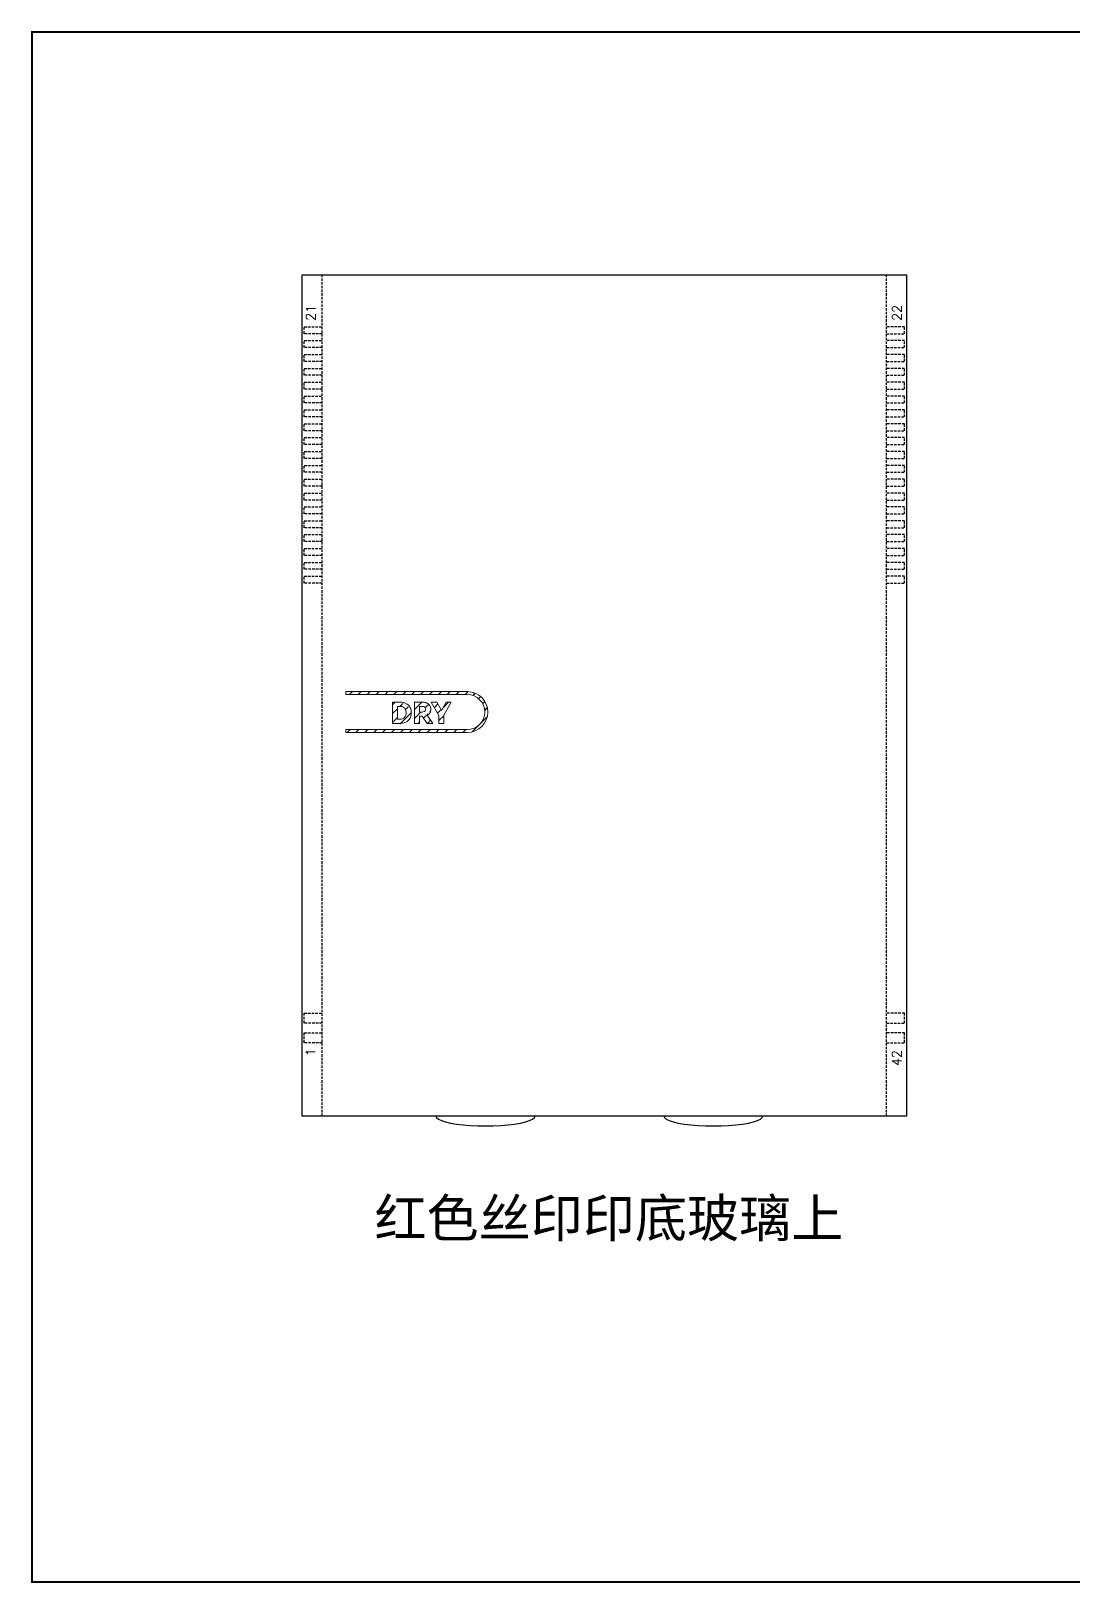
# Model space of a CAD drawing. Header units: millimetres. Extents: x 426 to 1899, y -1707 to -647.
# Drawn here: x 1189.1 to 1294.3, y -924.1 to -767.3 of the extents above; entities that cross this region are included whole.
import ezdxf
from ezdxf.enums import TextEntityAlignment as Align

# ---------------------------------------------------------------- set-up
doc = ezdxf.new("R2010")
doc.units = ezdxf.units.MM
doc.linetypes.add('HIDDEN', pattern=[0.375, 0.25, -0.125])
doc.layers.add('SPEC', color=2, linetype='Continuous')
doc.layers.add('SY', color=5, linetype='Continuous')
doc.styles.add('4534', font='simhei_0.ttf')
doc.styles.add('ROMANS', font='ROMANS.shx', dxfattribs={"bigfont": 'AllInOneBig.shx'})

msp = doc.modelspace()

# ---------------------------------------------------------------- hatches: boundary and pattern name
at = {"layer": 'SY'}
h = msp.add_hatch(dxfattribs=at)
h.set_pattern_fill('ANSI31', color=1, scale=0.2, style=0)
h.paths.add_polyline_path([(1230.536, -835.951), (1230.984, -835.114), (1231.522, -835.114), (1230.773, -836.443), (1230.773, -837.257), (1230.272, -837.257), (1230.272, -836.446), (1229.491, -835.114), (1230.073, -835.114)], flags=17)
edge = h.paths.add_edge_path(flags=16)
edge.add_line((1228.308, -835.536), (1228.308, -836.112))
edge.add_line((1228.308, -836.112), (1228.528, -836.112))
edge.add_arc((1228.542, -835.523), 0.589, 268.56206, 297.33039)
edge.add_arc((1228.708, -835.853), 0.22, 298.39518, 350.97092)
edge.add_arc((1228.562, -835.823), 0.37, 349.90253, 7.96566)
edge.add_arc((1228.695, -835.799), 0.234, 6.64826, 62.41169)
edge.add_arc((1228.586, -836.02), 0.482, 63.09673, 86.97673)
edge.add_arc((1228.53, -836.491), 0.955, 85.1387, 90.15473)
edge.add_line((1228.528, -835.536), (1228.308, -835.536))
edge = h.paths.add_edge_path(flags=17)
edge.add_line((1229.66, -837.257), (1229.066, -837.254))
edge.add_line((1229.066, -837.254), (1228.592, -836.531))
edge.add_line((1228.592, -836.531), (1228.308, -836.531))
edge.add_line((1228.308, -836.531), (1228.308, -837.257))
edge.add_line((1228.308, -837.257), (1227.808, -837.257))
edge.add_line((1227.808, -837.257), (1227.808, -835.114))
edge.add_line((1227.808, -835.114), (1228.586, -835.114))
edge.add_arc((1228.601, -836.352), 1.238, 73.74206, 90.66573, ccw=False)
edge.add_arc((1228.68, -836.036), 0.913, 66.09144, 73.00056, ccw=False)
edge.add_arc((1228.785, -835.833), 0.684, 33.95787, 67.2249, ccw=False)
edge.add_arc((1228.798, -835.809), 0.66, 358.81502, 32.8594, ccw=False)
edge.add_arc((1228.797, -835.835), 0.662, 328.61824, 1.08201, ccw=False)
edge.add_arc((1228.8, -835.824), 0.665, 295.28865, 327.69768, ccw=False)
edge.add_line((1229.084, -836.426), (1229.66, -837.257))
edge = h.paths.add_edge_path(flags=16)
edge.add_arc((1226.314, -835.861), 0.974, 269.6835, 280.57922)
edge.add_arc((1226.402, -836.273), 0.553, 279.48396, 314.802)
edge.add_arc((1226.388, -836.284), 0.555, 316.56625, 346.49144)
edge.add_arc((1225.954, -836.182), 1.002, 346.65108, 10.33191)
edge.add_arc((1226.374, -836.098), 0.573, 9.59635, 43.44684)
edge.add_arc((1226.412, -836.084), 0.536, 45.13601, 76.10898)
edge.add_arc((1226.32, -836.424), 0.888, 75.59043, 90.71381)
edge.add_line((1226.309, -835.536), (1226.093, -835.536))
edge.add_line((1226.093, -835.536), (1226.093, -836.835))
edge.add_line((1226.093, -836.835), (1226.309, -836.835))
edge = h.paths.add_edge_path(flags=17)
edge.add_arc((1226.502, -836.259), 0.972, 296.35211, 328.98774, ccw=False)
edge.add_arc((1226.4, -836.058), 1.196, 274.76826, 296.46773, ccw=False)
edge.add_arc((1226.366, -835.786), 1.471, 269.93832, 275.21119, ccw=False)
edge.add_line((1226.365, -837.257), (1225.592, -837.257))
edge.add_line((1225.592, -837.257), (1225.592, -835.114))
edge.add_line((1225.592, -835.114), (1226.365, -835.114))
edge.add_arc((1226.382, -836.382), 1.268, 64.23158, 90.76394, ccw=False)
edge.add_arc((1226.513, -836.105), 0.961, 31.15514, 64.09233, ccw=False)
edge.add_arc((1226.459, -836.131), 1.02, 5.04829, 30.8462, ccw=False)
edge.add_arc((1226.061, -836.183), 1.422, 355.09167, 5.7251, ccw=False)
edge.add_arc((1226.434, -836.228), 1.046, 329.46382, 355.80516, ccw=False)
edge = h.paths.add_edge_path()
edge.add_line((1233.134, -838.177), (1220.867, -838.177))
edge.add_line((1220.867, -838.177), (1220.867, -837.877))
edge.add_line((1220.867, -837.877), (1233.134, -837.877))
edge.add_arc((1233.134, -836.112), 1.765, 269.99999, 89.99999)
edge.add_line((1233.134, -834.347), (1220.867, -834.347))
edge.add_line((1220.867, -834.347), (1220.867, -834.047))
edge.add_line((1220.867, -834.047), (1233.134, -834.047))
edge.add_arc((1233.134, -836.112), 2.065, 270.00001, 90.00001, ccw=False)

# ---------------------------------------------------------------- linework, layer by layer
msp.add_lwpolyline([(1277.474, -791.931), (1277.474, -876.931), (1216.474, -876.931), (1216.474, -791.931)], close=True)
at = {"linetype": 'HIDDEN'}
for points in [[(1218.474, -876.931), (1218.474, -791.931)], [(1275.474, -876.931), (1275.474, -791.931)], [(1218.474, -797.891), (1216.674, -797.891), (1216.674, -797.191), (1218.474, -797.191)], [(1275.474, -797.891), (1277.274, -797.891), (1277.274, -797.191), (1275.474, -797.191)], [(1218.474, -799.291), (1216.674, -799.291), (1216.674, -798.591), (1218.474, -798.591)], [(1275.474, -799.291), (1277.274, -799.291), (1277.274, -798.591), (1275.474, -798.591)], [(1218.474, -800.691), (1216.674, -800.691), (1216.674, -799.991), (1218.474, -799.991)], [(1275.474, -800.691), (1277.274, -800.691), (1277.274, -799.991), (1275.474, -799.991)], [(1218.474, -802.091), (1216.674, -802.091), (1216.674, -801.391), (1218.474, -801.391)], [(1275.474, -802.091), (1277.274, -802.091), (1277.274, -801.391), (1275.474, -801.391)], [(1218.474, -803.491), (1216.674, -803.491), (1216.674, -802.791), (1218.474, -802.791)], [(1218.474, -804.891), (1216.674, -804.891), (1216.674, -804.191), (1218.474, -804.191)], [(1275.474, -803.491), (1277.274, -803.491), (1277.274, -802.791), (1275.474, -802.791)], [(1275.474, -804.891), (1277.274, -804.891), (1277.274, -804.191), (1275.474, -804.191)], [(1218.474, -806.291), (1216.674, -806.291), (1216.674, -805.591), (1218.474, -805.591)], [(1275.474, -806.291), (1277.274, -806.291), (1277.274, -805.591), (1275.474, -805.591)], [(1218.474, -807.691), (1216.674, -807.691), (1216.674, -806.991), (1218.474, -806.991)], [(1275.474, -807.691), (1277.274, -807.691), (1277.274, -806.991), (1275.474, -806.991)], [(1218.474, -809.091), (1216.674, -809.091), (1216.674, -808.391), (1218.474, -808.391)], [(1275.474, -809.091), (1277.274, -809.091), (1277.274, -808.391), (1275.474, -808.391)], [(1218.474, -810.491), (1216.674, -810.491), (1216.674, -809.791), (1218.474, -809.791)], [(1275.474, -810.491), (1277.274, -810.491), (1277.274, -809.791), (1275.474, -809.791)], [(1218.474, -811.891), (1216.674, -811.891), (1216.674, -811.191), (1218.474, -811.191)], [(1275.474, -811.891), (1277.274, -811.891), (1277.274, -811.191), (1275.474, -811.191)], [(1218.474, -813.291), (1216.674, -813.291), (1216.674, -812.591), (1218.474, -812.591)], [(1275.474, -813.291), (1277.274, -813.291), (1277.274, -812.591), (1275.474, -812.591)], [(1218.474, -814.691), (1216.674, -814.691), (1216.674, -813.991), (1218.474, -813.991)], [(1275.474, -814.691), (1277.274, -814.691), (1277.274, -813.991), (1275.474, -813.991)], [(1218.474, -816.091), (1216.674, -816.091), (1216.674, -815.391), (1218.474, -815.391)], [(1218.474, -817.491), (1216.674, -817.491), (1216.674, -816.791), (1218.474, -816.791)], [(1275.474, -816.091), (1277.274, -816.091), (1277.274, -815.391), (1275.474, -815.391)], [(1275.474, -817.491), (1277.274, -817.491), (1277.274, -816.791), (1275.474, -816.791)], [(1218.474, -818.891), (1216.674, -818.891), (1216.674, -818.191), (1218.474, -818.191)], [(1275.474, -818.891), (1277.274, -818.891), (1277.274, -818.191), (1275.474, -818.191)], [(1218.474, -820.291), (1216.674, -820.291), (1216.674, -819.591), (1218.474, -819.591)], [(1275.474, -820.291), (1277.274, -820.291), (1277.274, -819.591), (1275.474, -819.591)], [(1218.474, -821.691), (1216.674, -821.691), (1216.674, -820.991), (1218.474, -820.991)], [(1275.474, -821.691), (1277.274, -821.691), (1277.274, -820.991), (1275.474, -820.991)], [(1218.474, -823.091), (1216.674, -823.091), (1216.674, -822.391), (1218.474, -822.391)], [(1275.474, -823.091), (1277.274, -823.091), (1277.274, -822.391), (1275.474, -822.391)], [(1218.474, -867.527), (1216.674, -867.527), (1216.674, -866.527), (1218.474, -866.527)], [(1275.474, -867.527), (1277.274, -867.527), (1277.274, -866.527), (1275.474, -866.527)], [(1218.474, -869.527), (1216.674, -869.527), (1216.674, -868.527), (1218.474, -868.527)], [(1275.474, -869.527), (1277.274, -869.527), (1277.274, -868.527), (1275.474, -868.527)]]:
    msp.add_lwpolyline(points, dxfattribs=at)
for points in [[(1229.974, -876.931), (1230.035, -877.087), (1230.218, -877.24), (1230.519, -877.385), (1230.929, -877.519), (1231.438, -877.638), (1232.035, -877.74), (1232.704, -877.822), (1233.429, -877.882), (1234.192, -877.919), (1234.974, -877.931), (1235.756, -877.919), (1236.519, -877.882), (1237.244, -877.822), (1237.913, -877.74), (1238.509, -877.638), (1239.019, -877.519), (1239.429, -877.385), (1239.729, -877.24), (1239.912, -877.087), (1239.974, -876.931)], [(1252.974, -876.931), (1253.035, -877.087), (1253.218, -877.24), (1253.519, -877.385), (1253.929, -877.519), (1254.438, -877.638), (1255.035, -877.74), (1255.704, -877.822), (1256.429, -877.882), (1257.192, -877.919), (1257.974, -877.931), (1258.756, -877.919), (1259.519, -877.882), (1260.244, -877.822), (1260.913, -877.74), (1261.509, -877.638), (1262.019, -877.519), (1262.429, -877.385), (1262.729, -877.24), (1262.912, -877.087), (1262.974, -876.931)]]:
    msp.add_lwpolyline(points)
at = {"layer": 'SPEC', "lineweight": 30, "const_width": 0.209}
msp.add_lwpolyline([(1189.194, -923.992), (1189.194, -767.419), (1399.37, -767.419), (1399.37, -923.992)], close=True, dxfattribs=at)
at = {"layer": 'SY', "color": 1, "lineweight": 9}
for points in [[(1233.134, -838.177), (1220.867, -838.177), (1220.867, -837.877), (1233.134, -837.877, 1), (1233.134, -834.347), (1220.867, -834.347), (1220.867, -834.047), (1233.134, -834.047, -1)], [(1227.335, -836.759, -0.1433702), (1226.934, -837.13, -0.0949657), (1226.5, -837.251, -0.0230113), (1226.365, -837.257), (1225.592, -837.257), (1225.592, -835.114), (1226.365, -835.114, -0.1162893), (1226.933, -835.24, -0.1447133), (1227.335, -835.608, -0.1130425), (1227.475, -836.041, -0.0464304), (1227.477, -836.305, -0.1154446)], [(1226.309, -836.835, 0.0475774), (1226.493, -836.819, 0.1553356), (1226.792, -836.666, 0.1313204), (1226.929, -836.413, 0.1036964), (1226.939, -836.002, 0.1487841), (1226.79, -835.704, 0.1359739), (1226.541, -835.564, 0.0660841), (1226.309, -835.536), (1226.093, -835.536), (1226.093, -836.835)], [(1229.66, -837.257), (1229.066, -837.254), (1228.592, -836.531), (1228.308, -836.531), (1228.308, -837.257), (1227.808, -837.257), (1227.808, -835.114), (1228.586, -835.114, -0.0739779), (1228.947, -835.164, -0.0301558), (1229.05, -835.202, -0.1461829), (1229.353, -835.451, -0.149649), (1229.458, -835.823, -0.142605), (1229.362, -836.18, -0.1423612), (1229.084, -836.426)], [(1228.308, -835.536), (1228.308, -836.112), (1228.528, -836.112, 0.126189), (1228.813, -836.047, 0.2335158), (1228.926, -835.887, 0.0789789), (1228.928, -835.771, 0.2482319), (1228.804, -835.591, 0.1045749), (1228.611, -835.539, 0.0218901), (1228.528, -835.536)]]:
    msp.add_lwpolyline(points, format="xyb", close=True, dxfattribs=at)
msp.add_lwpolyline([(1230.536, -835.951), (1230.984, -835.114), (1231.522, -835.114), (1230.773, -836.443), (1230.773, -837.257), (1230.272, -837.257), (1230.272, -836.446), (1229.491, -835.114), (1230.073, -835.114)], close=True, dxfattribs=at)

# ---------------------------------------------------------------- texts
at = {"style": 'ROMANS'}
for s, height, p in [('21', 0.9457, (1217.33, -795.788)), ('22', 0.9457, (1276.506, -795.788)), ('1', 0.946, (1217.311, -870.473)), ('42', 0.9457, (1276.487, -871.073))]:
    msp.add_text(s, height=height, rotation=90, dxfattribs=at).set_placement(p, align=Align.MIDDLE)
at = {"layer": 'SPEC', "lineweight": 30, "style": '4534'}
msp.add_text('红色丝印印底玻璃上', height=3.8563, dxfattribs=at).set_placement((1223.76, -889.165))

doc.saveas('drawing.dxf')
